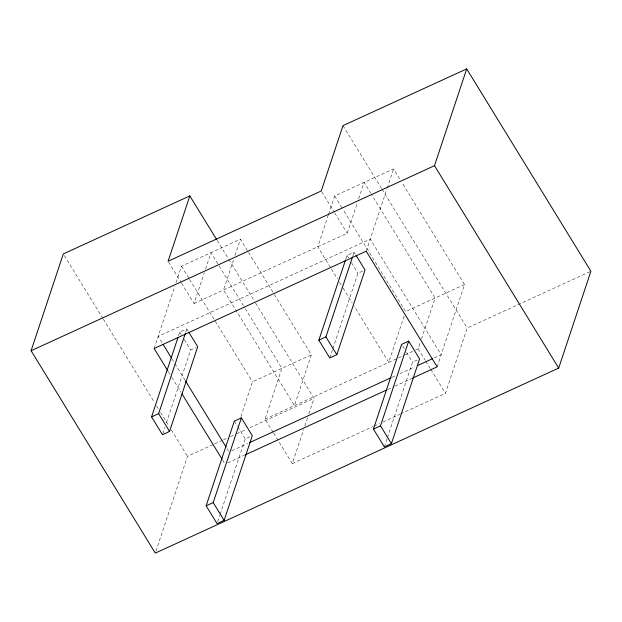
<?xml version="1.0" encoding="UTF-8"?>
<svg xmlns="http://www.w3.org/2000/svg" width="622" height="622" viewBox="0 0 622 622"><rect width="100%" height="100%" fill="white"/><g stroke="black" fill="none" stroke-linecap="round" stroke-linejoin="round"><path stroke-width="0.47" stroke-dasharray="3.11 2.33" d="M154.132 348.491L174.836 286.26M176.026 282.668L181.507 266.208L240.411 239.19L248.015 251.576M178.514 335.872L179.735 332.187L186.802 328.945L188.295 331.37M181.577 283.189L194.048 303.52L204.319 272.661M205.524 269.031L210.959 252.695L218.563 265.089M185.581 332.63L186.802 328.945M162.785 433.759L164.923 427.314M166.455 422.711L190.651 349.976L196.148 347.457M233.468 260.058L223.508 290.007L294.463 405.63L311.365 354.804L274.372 294.517M234.976 255.525L240.411 239.19M155.912 551.271L187.494 456.307L213.859 444.217M240.901 416.569L252.454 381.83L311.365 354.804M217.669 521.78L219.815 515.335M220.118 514.41L245.231 438.914L250.728 436.395M328.323 215.01L317.756 246.771L330.935 268.245M328.626 214.1L334.667 195.953L393.57 168.935L400.164 179.665M273.089 432.313L265.003 419.142L281.914 368.317L245.418 308.854M194.048 303.52L347.216 233.266L357.176 203.316M358.684 198.776L364.119 182.44L370.704 193.178M345.809 259.133L347.037 255.448L354.105 252.205L355.59 254.631M352.876 255.891L354.105 252.205M273.594 433.137L292.293 463.608L303.622 429.561M304.85 425.876L307.602 417.595M308.831 413.91L314.032 398.267L254.725 301.623M329.777 357.938L332.529 349.65M332.84 348.732L357.953 273.237L364.235 270.352M366.202 251.21L386.9 188.987M387.203 188.069L393.57 168.935M404.106 316.108L388.711 362.393L354.252 306.234M384.357 446.876L387.109 438.588M387.42 437.67L412.534 362.175L418.031 359.656M415.527 350.093L418.171 348.88L420.278 342.528M421.491 338.897L435.073 298.062L371.217 194.002M437.157 366.832L464.525 284.549L402.185 182.969M400.568 413.941L445.461 393.353L467.192 328.012L590.9 271.262M464.525 284.549L405.622 311.575L342.776 209.171M265.003 419.142L404.082 355.341M404.961 354.937L414.649 350.497M214.738 443.813L222.645 440.189M223.523 439.785L227.038 438.168M230.552 436.558L235.824 434.14M236.702 433.736L246.374 429.304M249.888 427.695L314.032 398.267M231.749 450.802L247.587 443.533M391.907 377.336L395.421 375.719M399.822 373.705L414.781 366.84M434.14 357.961L441.177 354.734L370.23 239.112L158.159 336.393L162.715 343.826M227.73 462.9L244.446 455.234M387.879 389.434L394.037 386.612M394.916 386.208L411.64 378.541M292.293 463.608L373.278 426.459M374.156 426.054L379.443 423.636M382.958 422.019L399.682 414.345M342.994 125.636L381.519 188.412M382.032 189.236L467.192 328.012M334.667 195.953L342.263 208.339M321.761 191.786L334.239 212.118M334.737 212.934L347.216 233.266M418.171 348.88L425.246 360.41M425.751 361.234L430.3 368.644M430.805 369.468L445.461 393.353M347.037 255.448L348.522 257.873M351.5 262.725L357.953 273.237M402.605 346.003L404.595 349.237M406.578 352.472L412.534 362.175M331.44 269.069L337.521 278.983M339.55 282.287L342.59 287.24M343.103 288.064L352.223 302.93M248.52 252.4L273.859 293.693M217.21 240.496L228.36 258.666M228.873 259.498L254.219 300.799M219.068 265.913L244.912 308.03M181.507 266.208L189.104 278.594M189.609 279.426L252.454 381.83M168.601 262.041L181.072 282.372M179.735 332.187L181.227 334.613M184.205 339.464L190.651 349.976M234.315 421.125L237.293 425.977M237.791 426.785L245.231 438.914M171.843 358.692L174.378 362.82M174.883 363.645L185.022 380.159M227.084 448.703L228.608 451.183M168.321 371.614L171.361 376.567M171.874 377.398L180.994 392.264M222.552 459.985L224.581 463.281M64.315 255.588L102.84 318.363M103.345 319.187L154.551 402.621M156.573 405.925L158.602 409.229M160.631 412.534L169.246 426.575M171.275 429.88L187.494 456.307"/><path stroke-width="0.93" d="M189.834 195.891L168.103 261.232L321.263 190.977L342.994 125.636L466.702 68.886L590.9 271.262L558.696 368.068L155.298 553.113L31.1 350.738L63.304 253.931L189.834 195.891L216.705 239.672M188.793 332.179L197.718 346.734L169.549 431.435L162.474 434.677L151.558 416.896L177.9 337.715M151.558 416.896L158.633 413.653L185.278 333.555M206.139 505.834L234.315 421.125L241.383 417.883L252.299 435.672L224.122 520.373L217.055 523.615L206.139 505.834L213.206 502.584L241.383 417.883M356.087 255.44L365.021 269.995L336.844 354.695L329.777 357.938L318.861 340.148L345.505 260.05M318.861 340.148L325.928 336.906L352.573 256.808M31.1 350.738L434.506 165.693L466.702 68.886M373.441 429.087L401.618 344.386L408.685 341.144L419.601 358.933L391.425 443.634L384.357 446.876L373.441 429.087L380.508 425.845L408.685 341.144M249.352 442.724L391.02 377.741M417.424 365.627L432.383 358.77M245.325 454.83L387.001 389.838M412.518 378.137L437.157 366.832L366.202 251.21L154.132 348.491L167.816 370.79M434.506 165.693L558.696 368.068M325.928 336.906L336.844 354.695M380.508 425.845L391.425 443.634M163.228 344.65L171.338 357.86M185.527 380.991L226.074 447.055M182.005 393.913L222.046 459.153M158.633 413.653L169.549 431.435M213.206 502.584L224.122 520.373"/></g></svg>
